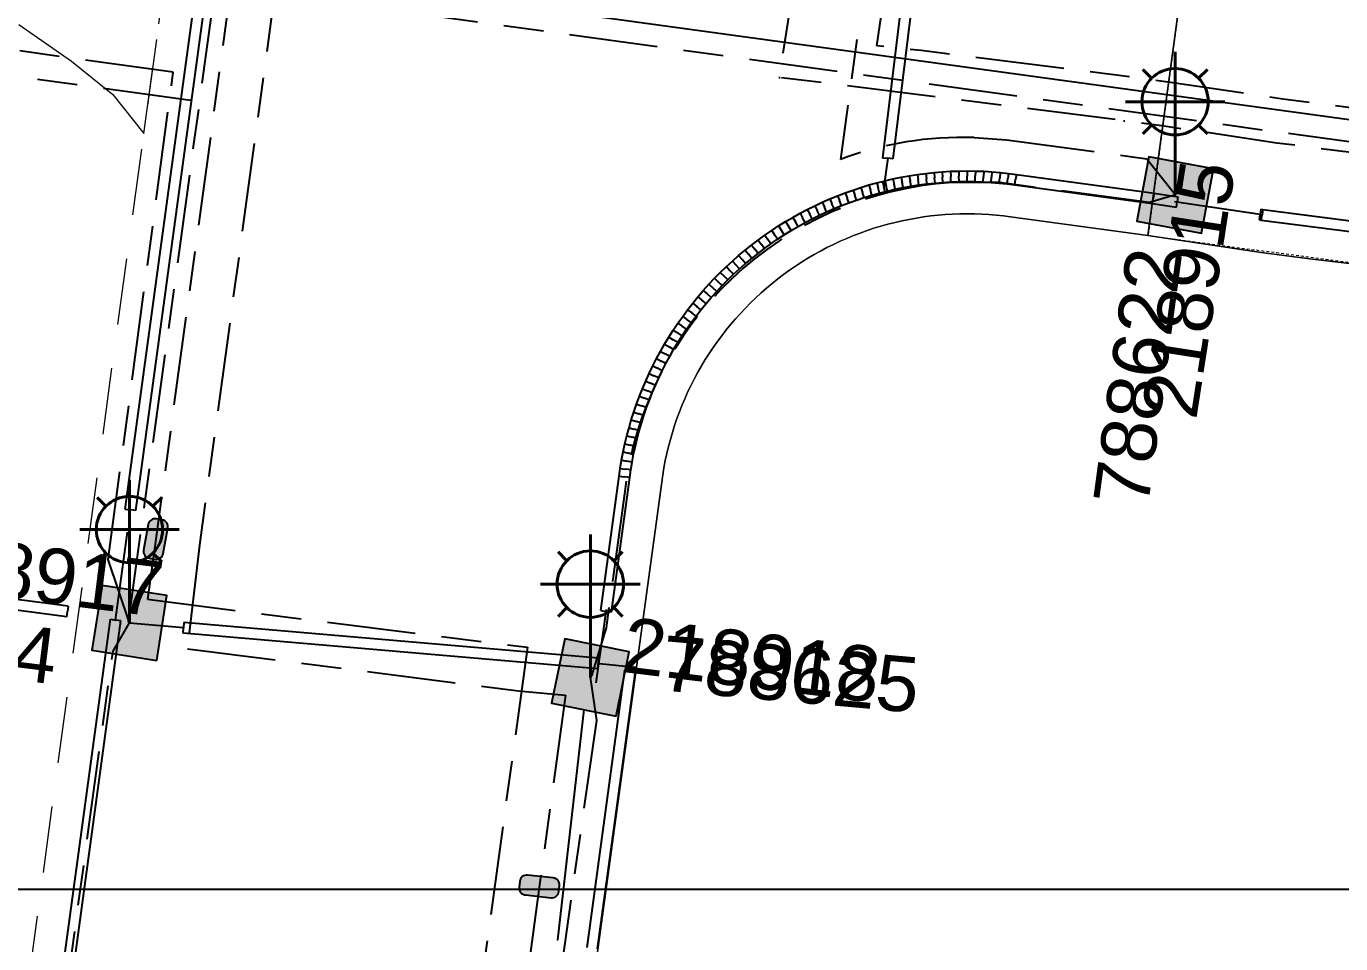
# Model space of a CAD drawing. Header units: metres. Extents: x 302931 to 308644, y 6253878 to 6257414.
# Drawn here: x 307339 to 307398.4, y 6255593 to 6255634.5 of the extents above; entities that cross this region are included whole.
import ezdxf
from ezdxf.enums import TextEntityAlignment as Align

# ---------------------------------------------------------------- set-up
doc = ezdxf.new("R2010")
doc.units = ezdxf.units.M
for name, pattern in [('Cable Exist UG', [8.2, 4, -1.2, 1.8, -1.2]), ('Dash', [5, 3, -2]), ('HIDDEN', [0.375, 0.25, -0.125]), ('HIDDEN2', [0.1875, 0.125, -0.0625])]:
    doc.linetypes.add(name, pattern=pattern)
doc.layers.get('0').update_dxf_attribs({"color": 6})
for name, color, linetype in [('_User EARTHING', 7, 'Continuous'), ('Duct_SP_EXT', 7, 'Continuous'), ('Equip_HV_EXT', 7, 'Continuous'), ('Equip_HV_MOD', 3, 'Continuous'), ('Equip_SP_SL_EXT', 7, 'Continuous'), ('Mains_HV_EXT', 7, 'Continuous'), ('Mains_HV_MOD', 3, 'Continuous'), ('Mains_SL_EXT', 7, 'Continuous'), ('Mains_TR_EXT', 7, 'Continuous'), ('SupportsUG_SP_LV_SL_EXT', 7, 'Continuous'), ('Trench_SP_EXT', 7, 'Continuous'), ('Trench_SP_NEW', 2, 'Continuous')]:
    doc.layers.add(name, color=color, linetype=linetype)
for name, color, linetype, lineweight in [('Cadastre Developer_SP_EXT', 9, 'Continuous', 5), ('Cadastre Land Parcels_SP_EXT', 9, 'Continuous', 5), ('Cadastre Other Property_SP_EXT', 9, 'HIDDEN', 5), ('Cadastre Road Names_SP_HV_LV_SL_EXT', 9, 'Continuous', 5), ('Cadastre Roads_SP_EXT', 9, 'Continuous', 5)]:
    doc.layers.add(name, color=color, linetype=linetype, lineweight=lineweight)
doc.styles.add('COLUMN_LABEL', font='arial.ttf')
doc.styles.add('iecARIAL', font='arial.ttf', dxfattribs={"height": 2})
doc.styles.add('POLE_LABEL', font='arial.ttf')
doc.styles.get("Standard").update_dxf_attribs({"font": 'arial.ttf'})
doc.linetypes.add('Cable P UG', pattern='A,6,-0.5,["P",Standard,S=1.7,R=0,X=0.5,Y=-1],-2.9', length=9.4)
doc.linetypes.add('IE Trench HV', pattern='A,7,-0.2,["/",Standard,S=3,R=0,X=0.6,Y=-1.4],-2.5', length=9.7)
picture_1 = doc.add_image_def('image2.jpg', size_in_pixel=(1377, 1183))

# ---------------------------------------------------------------- blocks, each defined once
blk = doc.blocks.new('COLUMN_EXT')
blk.add_hatch(color=256).paths.add_polyline_path([(-1.485, 1.485), (-1.485, -1.485), (1.485, -1.485), (1.485, 1.485)])
blk.add_lwpolyline([(-1.485, -1.485), (1.485, -1.485), (1.485, 1.485), (-1.485, 1.485)], close=True)
for tag, height, style, flags, p in [('ASSET_NUM', 2.5, 'COLUMN_LABEL', 8, (2, 2)), ('STRUCTURE_PLANT_NUMBER', 0.2, 'POLE_LABEL', 9, (1.813, 0.031)), ('STREET_CODE', 0.2, 'COLUMN_LABEL', 9, (1.813, -0.2))]:
    blk.add_attdef(tag, text='', height=height, dxfattribs=dict(style=style, flags=flags)).set_placement(p, align=Align.MIDDLE_LEFT)
at = {"flags": 9}
for tag, p in [('OWNED_BY', (1.813, -0.6)), ('COLUMN_TYPE', (1.813, -0.4)), ('STATE', (1.813, -0.8)), ('USAGE', (1.813, -1)), ('LEGEND', (1.813, -1.2)), ('STREETNAME', (1.813, -1.6)), ('SUBURB', (1.813, -1.8)), ('LOCATION', (1.813, -1.4)), ('NOTES', (1.813, -2))]:
    blk.add_attdef(tag, text='', height=0.2, dxfattribs=at).set_placement(p, align=Align.MIDDLE_LEFT)
at = {"flags": 1}
blk.add_attdef('Z', (1.813, -2.351), '', height=0.2, dxfattribs=at)
blk = doc.blocks.new('SL_LANTERN_EXT')
at = {"lineweight": 40}
for p, q in [((0, 1.968), (0, 6.468)), ((-1.459, 5.676), (-1.061, 5.278)), ((1.458, 5.676), (1.06, 5.278)), ((-2.25, 4.218), (2.25, 4.218)), ((-1.459, 2.759), (-1.061, 3.157)), ((1.458, 2.759), (1.06, 3.157)), ((0, 0), (0, 2.721))]:
    blk.add_line(p, q, dxfattribs=at)
blk.add_circle((0, 4.218), 1.5, dxfattribs=at)
at = {"style": 'iecARIAL', "flags": 8}
blk.add_attdef('ASSET_NUM', (1.5, 1.5), '', height=2.5, dxfattribs=at)
for tag, p, height, flags in [('CONSTRUCTED_VOLTAGE', (0.981, -0.653), 0.2, 9), ('CONTROL_TYPE', (0.981, -0.853), 0.2, 9), ('LANTERN_PURPOSE', (0.981, -1.053), 0.2, 9), ('LANTERN_TYPE', (0.981, -1.253), 0.2, 9), ('LNUMBER', (2.181, -3.253), 2.5, 8), ('OPERATING_VOLTAGE', (0.981, -1.653), 0.2, 9), ('ORIENTATION', (0.981, -1.853), 0.2, 9), ('NO_PHASES', (0.981, -1.453), 0.2, 9), ('OWNED_BY', (0.981, -2.053), 0.2, 9), ('STATE', (0.981, -2.253), 0.2, 9), ('USAGE', (0.981, -2.453), 0.2, 9), ('CEXIST', (0.981, -2.653), 0.2, 9), ('CNEW', (0.981, -2.853), 0.2, 9), ('CNUMBER', (0.981, -3.053), 0.2, 9), ('CREMOVE', (0.981, -3.253), 0.2, 9), ('CREPLACE', (0.981, -3.453), 0.2, 9), ('LKINGHEIGHT', (0.981, -3.653), 0.2, 9), ('LBRACKET', (0.981, -3.853), 0.2, 9), ('LBRACKETVOCAB', (0.981, -4.053), 0.2, 9), ('LCATEGORY', (0.981, -4.253), 0.2, 9), ('LCHARGE1', (0.981, -4.453), 0.2, 9), ('LCHARGE1PERCENT', (0.981, -4.653), 0.2, 9), ('LCHARGE2', (0.981, -4.853), 0.2, 9), ('LCHARGE2PERCENT', (0.981, -5.053), 0.2, 9), ('LCHARGE3', (0.981, -5.253), 0.2, 9), ('LCHARGE3PERCENT', (0.981, -5.453), 0.2, 9), ('LEXIST', (0.981, -5.653), 0.2, 9), ('LLAMP', (0.981, -5.853), 0.2, 9), ('LLAMPVOCAB', (0.981, -6.053), 0.2, 9), ('LMAST', (0.981, -6.253), 0.2, 9), ('LMASTVOCAB', (0.981, -6.453), 0.2, 9), ('LNEW', (0.981, -6.653), 0.2, 9), ('LANTNUMBER', (0.981, -6.853), 0.2, 9), ('LOUTREACH', (0.981, -7.253), 0.2, 9), ('LOUTREACHVOCAB', (0.981, -7.453), 0.2, 9), ('LRATECODE', (0.981, -7.653), 0.2, 9), ('LREMOVE', (0.981, -7.853), 0.2, 9), ('LREPLACE', (0.981, -8.053), 0.2, 9), ('LTYPE', (0.981, -8.253), 0.2, 9), ('LTYPEVOCAB', (0.981, -8.453), 0.2, 9), ('LEGEND', (0.981, -8.653), 0.2, 9), ('LOCATION', (0.981, -8.853), 0.2, 9), ('NOTES', (0.981, -9.053), 0.2, 9), ('STREETNAME', (0.981, -9.253), 0.2, 9), ('SUBURB', (0.981, -9.453), 0.2, 1)]:
    blk.add_attdef(tag, p, '', height=height, dxfattribs=dict(flags=flags))
blk = doc.blocks.new('HV_STJ_EXT')
h = blk.add_hatch(color=256)
edge = h.paths.add_edge_path()
edge.add_ellipse((-0.586, 0.131), major_axis=(0.226, 0.226), ratio=1, start_angle=44.99996, end_angle=135)
edge.add_line((-0.906, 0.131), (-0.906, -0.131))
edge.add_ellipse((-0.586, -0.131), major_axis=(0.226, 0.226), ratio=1, start_angle=134.99996, end_angle=225)
edge.add_line((-0.586, -0.451), (0.586, -0.451))
edge.add_ellipse((0.586, -0.131), major_axis=(-0.226, 0.226), ratio=1, start_angle=134.99996, end_angle=225)
edge.add_line((0.906, -0.131), (0.906, 0.131))
edge.add_ellipse((0.586, 0.131), major_axis=(-0.226, 0.226), ratio=1, start_angle=224.99996, end_angle=315)
edge.add_line((0.586, 0.451), (-0.586, 0.451))
blk.add_lwpolyline([(-0.906, 0.131), (-0.906, -0.131, 0.414214), (-0.586, -0.451), (0.586, -0.451, 0.414214), (0.906, -0.131), (0.906, 0.131, 0.414214), (0.586, 0.451), (-0.586, 0.451, 0.414214)], format="xyb", close=True)
for tag, flags, p in [('ORIENTATION', 9, (1.5, 0)), ('USAGE', 9, (1.5, -0.2)), ('LEGEND', 9, (1.5, -0.4)), ('NOTES', 9, (1.5, -0.6)), ('Z', 1, (1.5, -0.8))]:
    blk.add_attdef(tag, text='', height=0.2, dxfattribs=dict(flags=flags)).set_placement(p, align=Align.MIDDLE_LEFT)

msp = doc.modelspace()

# ---------------------------------------------------------------- linework, layer by layer
at = {"layer": '_User EARTHING', "linetype": 'Cable P UG'}
msp.add_lwpolyline([(307344.901, 6255692.08), (307338.898, 6255653.852), (307338.316, 6255643.079), (307338.316, 6255643.079, 0.362494), (307343.979, 6255637.781), (307343.979, 6255637.781), (307344.088, 6255637.79), (307871.273, 6255565.379), (307871.273, 6255565.379, 0.351347), (307876.48, 6255568.645), (307876.48, 6255568.645), (307878.355, 6255580.935)], format="xyb", dxfattribs=at)
at = {"layer": 'Cadastre Developer_SP_EXT', "linetype": 'Dash'}
msp.add_lwpolyline([(307277.244, 6255322.901), (307288.903, 6255321.35), (307288.903, 6255321.35), (307292.493, 6255321.514), (307296.591, 6255322.893), (307300.067, 6255325.458), (307302.573, 6255329.556), (307304.404, 6255335.835), (307328.266, 6255512.028), (307349.606, 6255668.857), (307374.374, 6255850.855), (307384.862, 6255924.59), (307388.371, 6255943.06), (307392.203, 6255959.795), (307394.047, 6255968.459), (307395.227, 6255971.51), (307370.652, 6255974.498), (307366.582, 6255956.94), (307362.397, 6255936.535), (307354.137, 6255897.484), (307337.781, 6255776.588), (307300.064, 6255499.289), (307277.244, 6255322.901)], close=True, dxfattribs=at)
msp.add_lwpolyline([(307338.615, 6255634.581), (307340.999, 6255632.923), (307342.863, 6255631.42), (307344.272, 6255629.657), (307347.744, 6255655.181), (307347.744, 6255655.181), (307346.516, 6255653.624), (307344.651, 6255652.691), (307344.055, 6255652.458), (307342.163, 6255651.681), (307339.961, 6255651.085), (307337.049, 6255651.009)], dxfattribs=at)
at = {"layer": 'Cadastre Land Parcels_SP_EXT', "linetype": 'Continuous'}
for points in [[(307399.386, 6255644.718), (307398.192, 6255644.892), (307396.998, 6255645.059), (307392.445, 6255645.721), (307389.654, 6255625.037), (307394.772, 6255624.274), (307395.929, 6255624.119), (307397.087, 6255623.972), (307398.245, 6255623.831), (307399.405, 6255623.696)], [(307399.405, 6255623.696), (307398.245, 6255623.831), (307397.087, 6255623.972), (307395.929, 6255624.119), (307394.772, 6255624.274), (307389.654, 6255625.037), (307383.447, 6255625.885), (307383.12, 6255625.928), (307382.793, 6255625.962), (307382.465, 6255625.989), (307382.137, 6255626.008), (307381.808, 6255626.019), (307381.479, 6255626.024), (307381.15, 6255626.019), (307380.82, 6255626.007), (307380.493, 6255625.987), (307380.165, 6255625.96), (307379.838, 6255625.926), (307379.511, 6255625.883), (307379.186, 6255625.832), (307378.862, 6255625.774), (307378.539, 6255625.708), (307378.22, 6255625.635), (307377.9, 6255625.554), (307377.583, 6255625.466), (307377.269, 6255625.37), (307376.956, 6255625.266), (307376.647, 6255625.155), (307376.339, 6255625.038), (307376.035, 6255624.913), (307375.734, 6255624.781), (307375.436, 6255624.641), (307375.141, 6255624.494), (307374.85, 6255624.341), (307374.563, 6255624.181), (307374.279, 6255624.014), (307373.999, 6255623.841), (307373.725, 6255623.661), (307373.453, 6255623.475), (307373.187, 6255623.282), (307372.926, 6255623.083), (307372.668, 6255622.878), (307372.415, 6255622.667), (307372.169, 6255622.449), (307371.926, 6255622.226), (307371.69, 6255621.998), (307371.459, 6255621.763), (307371.234, 6255621.524), (307371.013, 6255621.28), (307370.8, 6255621.03), (307370.592, 6255620.775), (307370.389, 6255620.515), (307370.194, 6255620.251), (307370.004, 6255619.983), (307369.821, 6255619.709), (307369.644, 6255619.431), (307369.475, 6255619.15), (307369.312, 6255618.865), (307369.155, 6255618.575), (307369.005, 6255618.283), (307368.863, 6255617.986), (307368.728, 6255617.686), (307368.599, 6255617.383), (307368.478, 6255617.077), (307368.363, 6255616.77), (307368.257, 6255616.458), (307368.158, 6255616.144), (307368.066, 6255615.828), (307367.982, 6255615.51), (307367.906, 6255615.191), (307367.835, 6255614.869), (307367.773, 6255614.546), (307367.72, 6255614.222), (307367.674, 6255613.897), (307349.279, 6255479.527)]]:
    msp.add_lwpolyline(points, dxfattribs=at)
at = {"layer": 'Cadastre Other Property_SP_EXT', "linetype": 'HIDDEN2'}
msp.add_lwpolyline([(307568.189, 6255621.403), (307429.235, 6255640.19), (307429.235, 6255640.19), (307412.449, 6255642.676), (307392.445, 6255645.721), (307389.654, 6255625.038), (307402.091, 6255623.393), (307412.681, 6255622.265), (307457.835, 6255616.181), (307588.388, 6255598.405)], dxfattribs=at)
at = {"layer": 'Cadastre Roads_SP_EXT', "linetype": 'Continuous'}
msp.add_lwpolyline([(307349.279, 6255479.527), (307367.674, 6255613.897), (307367.72, 6255614.222), (307367.773, 6255614.546), (307367.835, 6255614.869), (307367.906, 6255615.191), (307367.982, 6255615.51), (307368.066, 6255615.828), (307368.158, 6255616.144), (307368.257, 6255616.458), (307368.363, 6255616.77), (307368.478, 6255617.077), (307368.599, 6255617.383), (307368.728, 6255617.686), (307368.863, 6255617.986), (307369.005, 6255618.283), (307369.155, 6255618.575), (307369.312, 6255618.865), (307369.475, 6255619.15), (307369.644, 6255619.431), (307369.821, 6255619.709), (307370.004, 6255619.983), (307370.194, 6255620.251), (307370.389, 6255620.515), (307370.592, 6255620.775), (307370.8, 6255621.03), (307371.013, 6255621.28), (307371.234, 6255621.524), (307371.459, 6255621.763), (307371.69, 6255621.998), (307371.926, 6255622.226), (307372.169, 6255622.449), (307372.415, 6255622.667), (307372.667, 6255622.878), (307372.926, 6255623.083), (307373.187, 6255623.282), (307373.453, 6255623.475), (307373.725, 6255623.661), (307373.999, 6255623.841), (307374.279, 6255624.014), (307374.563, 6255624.181), (307374.85, 6255624.341), (307375.141, 6255624.494), (307375.436, 6255624.641), (307375.734, 6255624.781), (307376.035, 6255624.913), (307376.339, 6255625.038), (307376.646, 6255625.155), (307376.956, 6255625.266), (307377.269, 6255625.37), (307377.583, 6255625.466), (307377.9, 6255625.554), (307378.22, 6255625.635), (307378.54, 6255625.708), (307378.862, 6255625.774), (307379.186, 6255625.832), (307379.511, 6255625.883), (307379.837, 6255625.926), (307380.165, 6255625.96), (307380.493, 6255625.987), (307380.82, 6255626.007), (307381.15, 6255626.019), (307381.479, 6255626.024), (307381.808, 6255626.019), (307382.137, 6255626.008), (307382.465, 6255625.989), (307382.793, 6255625.962), (307383.12, 6255625.928), (307383.447, 6255625.885), (307389.654, 6255625.037), (307392.445, 6255645.721)], dxfattribs=at)
at = {"layer": 'Duct_SP_EXT'}
for p, q in [((307380.339, 6255650.72), (307377.65, 6255628.562)), ((307380.816, 6255650.662), (307378.127, 6255628.504)), ((307343.43, 6255612.679), (307347.007, 6255638.931)), ((307343.905, 6255612.614), (307347.483, 6255638.867)), ((307377.65, 6255628.562), (307377.889, 6255628.533)), ((307378.127, 6255628.504), (307377.889, 6255628.533)), ((307379.985, 6255627.892), (307380.354, 6255627.922)), ((307380.354, 6255627.922), (307380.725, 6255627.945)), ((307380.354, 6255627.922), (307380.371, 6255627.683)), ((307380.725, 6255627.945), (307381.102, 6255627.959)), ((307380.725, 6255627.945), (307380.737, 6255627.706)), ((307381.102, 6255627.959), (307381.478, 6255627.964)), ((307381.102, 6255627.959), (307381.108, 6255627.719)), ((307381.478, 6255627.964), (307381.853, 6255627.959)), ((307381.478, 6255627.964), (307381.478, 6255627.724)), ((307381.853, 6255627.959), (307381.848, 6255627.719)), ((307381.853, 6255627.959), (307382.227, 6255627.946)), ((307382.227, 6255627.946), (307382.216, 6255627.707)), ((307382.227, 6255627.946), (307382.602, 6255627.924)), ((307382.602, 6255627.924), (307382.585, 6255627.685)), ((307382.602, 6255627.924), (307382.973, 6255627.893)), ((307376.68, 6255627.218), (307377.041, 6255627.328)), ((307377.041, 6255627.328), (307377.402, 6255627.429)), ((307377.041, 6255627.328), (307377.108, 6255627.098)), ((307377.402, 6255627.429), (307377.65, 6255627.492)), ((307377.402, 6255627.429), (307377.464, 6255627.197)), ((307377.65, 6255627.492), (307377.765, 6255627.521)), ((307377.65, 6255627.492), (307377.709, 6255627.259)), ((307377.65, 6255627.492), (307377.709, 6255627.259)), ((307377.765, 6255627.521), (307378.128, 6255627.604)), ((307377.765, 6255627.521), (307377.821, 6255627.287)), ((307378.128, 6255627.604), (307378.495, 6255627.679)), ((307378.128, 6255627.604), (307378.179, 6255627.369)), ((307378.23, 6255627.135), (307378.179, 6255627.369)), ((307378.495, 6255627.679), (307378.866, 6255627.746)), ((307378.495, 6255627.679), (307378.54, 6255627.443)), ((307378.586, 6255627.208), (307378.54, 6255627.443)), ((307378.866, 6255627.746), (307379.235, 6255627.803)), ((307378.866, 6255627.746), (307378.906, 6255627.509)), ((307378.945, 6255627.272), (307378.906, 6255627.509)), ((307378.945, 6255627.272), (307379.303, 6255627.328)), ((307379.235, 6255627.803), (307379.608, 6255627.852)), ((307379.235, 6255627.803), (307379.269, 6255627.565)), ((307379.303, 6255627.328), (307379.269, 6255627.565)), ((307379.303, 6255627.328), (307379.665, 6255627.376)), ((307379.608, 6255627.852), (307379.985, 6255627.892)), ((307379.608, 6255627.852), (307379.636, 6255627.614)), ((307379.665, 6255627.376), (307379.636, 6255627.614)), ((307379.665, 6255627.376), (307380.029, 6255627.414)), ((307379.985, 6255627.892), (307380.007, 6255627.653)), ((307380.029, 6255627.414), (307380.007, 6255627.653)), ((307380.029, 6255627.414), (307380.388, 6255627.443)), ((307380.388, 6255627.443), (307380.371, 6255627.683)), ((307380.388, 6255627.443), (307380.749, 6255627.466)), ((307380.749, 6255627.466), (307380.737, 6255627.706)), ((307380.749, 6255627.466), (307381.114, 6255627.479)), ((307381.114, 6255627.479), (307381.108, 6255627.719)), ((307381.114, 6255627.479), (307381.478, 6255627.484)), ((307381.478, 6255627.484), (307381.478, 6255627.724)), ((307381.478, 6255627.484), (307381.842, 6255627.479)), ((307381.842, 6255627.479), (307381.848, 6255627.719)), ((307381.842, 6255627.479), (307382.204, 6255627.467)), ((307382.204, 6255627.467), (307382.216, 6255627.707)), ((307382.204, 6255627.467), (307382.568, 6255627.445)), ((307382.568, 6255627.445), (307382.585, 6255627.685)), ((307382.568, 6255627.445), (307382.929, 6255627.415)), ((307382.929, 6255627.415), (307382.951, 6255627.654)), ((307382.929, 6255627.415), (307383.292, 6255627.378)), ((307382.973, 6255627.893), (307382.951, 6255627.654)), ((307382.973, 6255627.893), (307383.348, 6255627.854)), ((307383.292, 6255627.378), (307383.32, 6255627.616)), ((307383.292, 6255627.378), (307383.641, 6255627.331)), ((307383.348, 6255627.854), (307383.32, 6255627.616)), ((307383.348, 6255627.854), (307383.705, 6255627.807)), ((307383.641, 6255627.331), (307383.673, 6255627.569)), ((307383.641, 6255627.331), (307389.86, 6255626.483)), ((307383.705, 6255627.807), (307383.673, 6255627.569)), ((307383.705, 6255627.807), (307389.928, 6255626.958)), ((307375.277, 6255626.699), (307375.625, 6255626.842)), ((307375.625, 6255626.842), (307375.973, 6255626.975)), ((307375.625, 6255626.842), (307375.714, 6255626.619)), ((307375.973, 6255626.975), (307376.324, 6255627.1)), ((307375.973, 6255626.975), (307376.057, 6255626.75)), ((307376.14, 6255626.525), (307376.057, 6255626.75)), ((307376.324, 6255627.1), (307376.68, 6255627.218)), ((307376.324, 6255627.1), (307376.402, 6255626.873)), ((307376.481, 6255626.646), (307376.402, 6255626.873)), ((307376.481, 6255626.646), (307376.826, 6255626.761)), ((307376.68, 6255627.218), (307376.753, 6255626.99)), ((307376.826, 6255626.761), (307376.753, 6255626.99)), ((307376.826, 6255626.761), (307377.175, 6255626.867)), ((307377.175, 6255626.867), (307377.108, 6255627.098)), ((307377.175, 6255626.867), (307377.525, 6255626.965)), ((307377.525, 6255626.965), (307377.464, 6255627.197)), ((307377.525, 6255626.965), (307377.768, 6255627.026)), ((307377.768, 6255627.026), (307377.709, 6255627.259)), ((307377.768, 6255627.026), (307377.709, 6255627.259)), ((307377.768, 6255627.026), (307377.878, 6255627.054)), ((307377.878, 6255627.054), (307377.821, 6255627.287)), ((307377.878, 6255627.054), (307378.23, 6255627.135)), ((307378.23, 6255627.135), (307378.586, 6255627.208)), ((307378.586, 6255627.208), (307378.945, 6255627.272)), ((307389.86, 6255626.483), (307389.894, 6255626.72)), ((307389.928, 6255626.958), (307389.894, 6255626.72)), ((307389.928, 6255626.958), (307391.007, 6255626.797)), ((307391.007, 6255626.797), (307390.972, 6255626.56)), ((307373.926, 6255626.047), (307374.256, 6255626.221)), ((307374.256, 6255626.221), (307374.592, 6255626.388)), ((307374.256, 6255626.221), (307374.365, 6255626.007)), ((307374.592, 6255626.388), (307374.932, 6255626.547)), ((307374.592, 6255626.388), (307374.696, 6255626.172)), ((307374.801, 6255625.956), (307374.696, 6255626.172)), ((307374.932, 6255626.547), (307375.277, 6255626.699)), ((307374.932, 6255626.547), (307375.031, 6255626.329)), ((307375.13, 6255626.11), (307375.031, 6255626.329)), ((307375.13, 6255626.11), (307375.464, 6255626.257)), ((307375.277, 6255626.699), (307375.371, 6255626.478)), ((307375.464, 6255626.257), (307375.371, 6255626.478)), ((307375.464, 6255626.257), (307375.802, 6255626.395)), ((307375.802, 6255626.395), (307375.714, 6255626.619)), ((307375.802, 6255626.395), (307376.14, 6255626.525)), ((307376.14, 6255626.525), (307376.481, 6255626.646)), ((307389.86, 6255626.483), (307390.936, 6255626.322)), ((307390.936, 6255626.322), (307390.972, 6255626.56)), ((307394.761, 6255626.227), (307394.729, 6255625.989)), ((307394.761, 6255626.227), (307394.839, 6255626.216)), ((307394.839, 6255626.216), (307394.808, 6255625.978)), ((307394.839, 6255626.216), (307402.058, 6255625.293)), ((307372.956, 6255625.476), (307373.275, 6255625.675)), ((307373.275, 6255625.675), (307373.599, 6255625.865)), ((307373.275, 6255625.675), (307373.399, 6255625.469)), ((307373.599, 6255625.865), (307373.926, 6255626.047)), ((307373.599, 6255625.865), (307373.718, 6255625.657)), ((307373.838, 6255625.448), (307373.718, 6255625.657)), ((307373.838, 6255625.448), (307374.155, 6255625.625)), ((307373.926, 6255626.047), (307374.041, 6255625.836)), ((307374.155, 6255625.625), (307374.041, 6255625.836)), ((307374.155, 6255625.625), (307374.475, 6255625.794)), ((307374.475, 6255625.794), (307374.365, 6255626.007)), ((307374.475, 6255625.794), (307374.801, 6255625.956)), ((307374.801, 6255625.956), (307375.13, 6255626.11)), ((307394.697, 6255625.751), (307394.729, 6255625.989)), ((307394.697, 6255625.751), (307394.777, 6255625.74)), ((307394.777, 6255625.74), (307394.808, 6255625.978)), ((307394.777, 6255625.74), (307402.005, 6255624.816)), ((307372.031, 6255624.84), (307372.336, 6255625.06)), ((307372.336, 6255625.06), (307372.645, 6255625.273)), ((307372.336, 6255625.06), (307372.474, 6255624.864)), ((307372.645, 6255625.273), (307372.956, 6255625.476)), ((307372.645, 6255625.273), (307372.779, 6255625.073)), ((307372.912, 6255624.874), (307372.779, 6255625.073)), ((307372.912, 6255624.874), (307373.214, 6255625.072)), ((307372.956, 6255625.476), (307373.085, 6255625.274)), ((307373.214, 6255625.072), (307373.085, 6255625.274)), ((307373.214, 6255625.072), (307373.524, 6255625.264)), ((307373.524, 6255625.264), (307373.399, 6255625.469)), ((307373.524, 6255625.264), (307373.838, 6255625.448)), ((307371.15, 6255624.138), (307371.442, 6255624.381)), ((307371.442, 6255624.381), (307371.735, 6255624.614)), ((307371.442, 6255624.381), (307371.593, 6255624.195)), ((307371.735, 6255624.614), (307372.031, 6255624.84)), ((307371.735, 6255624.614), (307371.882, 6255624.425)), ((307372.029, 6255624.235), (307371.882, 6255624.425)), ((307372.029, 6255624.235), (307372.317, 6255624.455)), ((307372.031, 6255624.84), (307372.174, 6255624.647)), ((307372.317, 6255624.455), (307372.174, 6255624.647)), ((307372.317, 6255624.455), (307372.612, 6255624.668)), ((307372.612, 6255624.668), (307372.474, 6255624.864)), ((307372.612, 6255624.668), (307372.912, 6255624.874)), ((307370.596, 6255623.638), (307370.871, 6255623.891)), ((307370.871, 6255623.891), (307371.15, 6255624.138)), ((307370.871, 6255623.891), (307371.031, 6255623.712)), ((307371.15, 6255624.138), (307371.307, 6255623.956)), ((307371.192, 6255623.534), (307371.463, 6255623.774)), ((307371.463, 6255623.774), (307371.307, 6255623.956)), ((307371.463, 6255623.774), (307371.745, 6255624.009)), ((307371.745, 6255624.009), (307371.593, 6255624.195)), ((307371.745, 6255624.009), (307372.029, 6255624.235)), ((307370.061, 6255623.109), (307370.324, 6255623.376)), ((307370.324, 6255623.376), (307370.596, 6255623.638)), ((307370.324, 6255623.376), (307370.493, 6255623.205)), ((307370.662, 6255623.035), (307370.493, 6255623.205)), ((307370.596, 6255623.638), (307370.76, 6255623.464)), ((307370.662, 6255623.035), (307370.925, 6255623.289)), ((307370.925, 6255623.289), (307370.76, 6255623.464)), ((307370.925, 6255623.289), (307371.192, 6255623.534)), ((307371.192, 6255623.534), (307371.031, 6255623.712)), ((307369.311, 6255622.273), (307369.556, 6255622.56)), ((307369.556, 6255622.56), (307369.808, 6255622.839)), ((307369.556, 6255622.56), (307369.736, 6255622.402)), ((307369.808, 6255622.839), (307370.061, 6255623.109)), ((307369.808, 6255622.839), (307369.984, 6255622.677)), ((307370.161, 6255622.514), (307369.984, 6255622.677)), ((307370.061, 6255623.109), (307370.234, 6255622.942)), ((307370.161, 6255622.514), (307370.407, 6255622.776)), ((307370.407, 6255622.776), (307370.234, 6255622.942)), ((307370.407, 6255622.776), (307370.662, 6255623.035)), ((307368.844, 6255621.688), (307369.075, 6255621.985)), ((307369.075, 6255621.985), (307369.311, 6255622.273)), ((307369.075, 6255621.985), (307369.263, 6255621.835)), ((307369.311, 6255622.273), (307369.495, 6255622.12)), ((307369.45, 6255621.686), (307369.679, 6255621.966)), ((307369.679, 6255621.966), (307369.495, 6255622.12)), ((307369.679, 6255621.966), (307369.916, 6255622.244)), ((307369.916, 6255622.244), (307369.736, 6255622.402)), ((307369.916, 6255622.244), (307370.161, 6255622.514)), ((307368.406, 6255621.082), (307368.622, 6255621.387)), ((307368.622, 6255621.387), (307368.844, 6255621.688)), ((307368.622, 6255621.387), (307368.816, 6255621.247)), ((307368.844, 6255621.688), (307369.035, 6255621.543)), ((307369.011, 6255621.106), (307369.226, 6255621.398)), ((307369.226, 6255621.398), (307369.035, 6255621.543)), ((307369.226, 6255621.398), (307369.45, 6255621.686)), ((307369.45, 6255621.686), (307369.263, 6255621.835)), ((307367.995, 6255620.453), (307368.197, 6255620.77)), ((307368.197, 6255620.77), (307368.406, 6255621.082)), ((307368.197, 6255620.77), (307368.398, 6255620.639)), ((307368.406, 6255621.082), (307368.604, 6255620.946)), ((307368.599, 6255620.508), (307368.801, 6255620.81)), ((307368.801, 6255620.81), (307368.604, 6255620.946)), ((307368.801, 6255620.81), (307369.011, 6255621.106)), ((307369.011, 6255621.106), (307368.816, 6255621.247)), ((307367.801, 6255620.131), (307367.995, 6255620.453)), ((307367.995, 6255620.453), (307368.199, 6255620.327)), ((307368.403, 6255620.2), (307368.199, 6255620.327)), ((307368.215, 6255619.889), (307368.403, 6255620.2)), ((307368.599, 6255620.508), (307368.398, 6255620.639)), ((307368.403, 6255620.2), (307368.599, 6255620.508)), ((307367.439, 6255619.48), (307367.616, 6255619.807)), ((307367.616, 6255619.807), (307367.801, 6255620.131)), ((307367.616, 6255619.807), (307367.826, 6255619.69)), ((307367.801, 6255620.131), (307368.008, 6255620.01)), ((307368.036, 6255619.574), (307367.826, 6255619.69)), ((307368.215, 6255619.889), (307368.008, 6255620.01)), ((307368.036, 6255619.574), (307368.215, 6255619.889)), ((307367.104, 6255618.805), (307367.268, 6255619.146)), ((307367.268, 6255619.146), (307367.439, 6255619.48)), ((307367.268, 6255619.146), (307367.483, 6255619.039)), ((307367.439, 6255619.48), (307367.652, 6255619.368)), ((307367.698, 6255618.933), (307367.483, 6255619.039)), ((307367.864, 6255619.256), (307367.652, 6255619.368)), ((307367.698, 6255618.933), (307367.864, 6255619.256)), ((307367.864, 6255619.256), (307368.036, 6255619.574)), ((307366.804, 6255618.118), (307366.95, 6255618.463)), ((307366.95, 6255618.463), (307367.104, 6255618.805)), ((307366.95, 6255618.463), (307367.17, 6255618.366)), ((307367.104, 6255618.805), (307367.321, 6255618.704)), ((307367.539, 6255618.602), (307367.321, 6255618.704)), ((307367.39, 6255618.27), (307367.539, 6255618.602)), ((307367.539, 6255618.602), (307367.698, 6255618.933)), ((307366.668, 6255617.774), (307366.804, 6255618.118)), ((307366.804, 6255618.118), (307367.026, 6255618.027)), ((307367.248, 6255617.936), (307367.026, 6255618.027)), ((307367.116, 6255617.601), (307367.248, 6255617.936)), ((307367.39, 6255618.27), (307367.17, 6255618.366)), ((307367.248, 6255617.936), (307367.39, 6255618.27)), ((307366.414, 6255617.064), (307366.537, 6255617.424)), ((307366.537, 6255617.424), (307366.668, 6255617.774)), ((307366.537, 6255617.424), (307366.763, 6255617.343)), ((307366.668, 6255617.774), (307366.892, 6255617.688)), ((307366.989, 6255617.262), (307366.763, 6255617.343)), ((307366.87, 6255616.914), (307366.989, 6255617.262)), ((307367.116, 6255617.601), (307366.892, 6255617.688)), ((307366.989, 6255617.262), (307367.116, 6255617.601)), ((307366.197, 6255616.346), (307366.301, 6255616.706)), ((307366.301, 6255616.706), (307366.414, 6255617.064)), ((307366.301, 6255616.706), (307366.53, 6255616.636)), ((307366.414, 6255617.064), (307366.642, 6255616.989)), ((307366.76, 6255616.567), (307366.53, 6255616.636)), ((307366.87, 6255616.914), (307366.642, 6255616.989)), ((307366.76, 6255616.567), (307366.87, 6255616.914)), ((307366.101, 6255615.984), (307366.197, 6255616.346)), ((307366.197, 6255616.346), (307366.428, 6255616.282)), ((307366.659, 6255616.218), (307366.428, 6255616.282)), ((307366.566, 6255615.867), (307366.659, 6255616.218)), ((307366.659, 6255616.218), (307366.76, 6255616.567)), ((307365.934, 6255615.259), (307366.015, 6255615.626)), ((307366.015, 6255615.626), (307366.101, 6255615.984)), ((307366.015, 6255615.626), (307366.249, 6255615.572)), ((307366.101, 6255615.984), (307366.334, 6255615.926)), ((307366.483, 6255615.518), (307366.249, 6255615.572)), ((307366.566, 6255615.867), (307366.334, 6255615.926)), ((307366.405, 6255615.163), (307366.483, 6255615.518)), ((307366.483, 6255615.518), (307366.566, 6255615.867)), ((307365.803, 6255614.516), (307365.863, 6255614.884)), ((307365.863, 6255614.884), (307365.934, 6255615.259)), ((307365.863, 6255614.884), (307366.099, 6255614.843)), ((307365.934, 6255615.259), (307366.169, 6255615.211)), ((307366.336, 6255614.801), (307366.099, 6255614.843)), ((307366.405, 6255615.163), (307366.169, 6255615.211)), ((307366.336, 6255614.801), (307366.405, 6255615.163)), ((307365.752, 6255614.165), (307365.803, 6255614.516)), ((307365.803, 6255614.516), (307366.04, 6255614.48)), ((307366.277, 6255614.443), (307366.04, 6255614.48)), ((307366.228, 6255614.099), (307366.277, 6255614.443)), ((307366.277, 6255614.443), (307366.336, 6255614.801)), ((307364.927, 6255608.086), (307365.752, 6255614.165)), ((307365.402, 6255608.021), (307366.228, 6255614.099)), ((307365.752, 6255614.165), (307365.99, 6255614.132)), ((307366.228, 6255614.099), (307365.99, 6255614.132)), ((307343.43, 6255612.679), (307343.667, 6255612.646)), ((307343.905, 6255612.614), (307343.667, 6255612.646)), ((307340.853, 6255608.28), (307327.284, 6255610.089)), ((307340.79, 6255607.804), (307327.221, 6255609.614)), ((307340.79, 6255607.804), (307340.822, 6255608.042)), ((307340.853, 6255608.28), (307340.822, 6255608.042)), ((307364.927, 6255608.086), (307365.164, 6255608.053)), ((307365.402, 6255608.021), (307365.164, 6255608.053)), ((307333.144, 6255537.054), (307342.757, 6255607.693)), ((307333.619, 6255536.989), (307343.232, 6255607.628)), ((307342.757, 6255607.693), (307342.994, 6255607.661)), ((307343.232, 6255607.628), (307342.994, 6255607.661)), ((307346.038, 6255607.07), (307346.059, 6255607.309)), ((307346.079, 6255607.548), (307346.059, 6255607.309)), ((307364.823, 6255605.931), (307346.079, 6255607.548)), ((307364.781, 6255605.453), (307346.038, 6255607.07)), ((307364.823, 6255605.931), (307364.802, 6255605.692)), ((307364.298, 6255592.859), (307366.014, 6255605.395)), ((307364.774, 6255592.794), (307366.49, 6255605.329)), ((307364.781, 6255605.453), (307364.802, 6255605.692)), ((307366.014, 6255605.395), (307366.252, 6255605.362)), ((307366.49, 6255605.329), (307366.252, 6255605.362))]:
    msp.add_line(p, q, dxfattribs=at)
at = {"layer": 'Mains_HV_EXT', "linetype": 'Cable Exist UG'}
for points in [[(307306.874, 6255670.001), (307307.173, 6255667.928), (307307.173, 6255667.928), (307348.966, 6255662.186), (307353.65, 6255661.49), (307353.65, 6255661.49), (307350.362, 6255637.328), (307346.786, 6255611.05), (307346.239, 6255606.355), (307346.239, 6255606.355), (307361.353, 6255604.445), (307363.326, 6255604.257), (307363.326, 6255604.257), (307362.121, 6255595.456)], [(307362.121, 6255595.456), (307358.846, 6255571.528), (307355.6, 6255547.817), (307338.276, 6255421.425), (307333.43, 6255386.114), (307329.42, 6255356.901)]]:
    msp.add_lwpolyline(points, dxfattribs=at)
at = {"layer": 'Mains_HV_EXT', "linetype": 'Cable Exist UG', "flags": 128}
for points in [[(307421.433, 6255618.776), (307419.886, 6255619.8), (307419.886, 6255619.8), (307420.58, 6255626.245), (307412.822, 6255627.296), (307405.686, 6255628.098), (307398.837, 6255628.796), (307395.472, 6255629.225), (307390.392, 6255629.983), (307388.584, 6255630.23), (307388.584, 6255630.23), (307373.002, 6255632.19), (307373.002, 6255632.19), (307375.216, 6255646.496), (307375.65, 6255651.45), (307376.003, 6255655.436), (307376.112, 6255658.097)], [(307421.433, 6255618.776), (307423.341, 6255619.749), (307424.629, 6255627.594), (307420.848, 6255628.227), (307420.848, 6255628.227), (307413.068, 6255629.28), (307405.899, 6255630.087), (307399.065, 6255630.783), (307395.746, 6255631.206), (307390.675, 6255631.963), (307388.845, 6255632.213), (307379.406, 6255633.4), (307377.398, 6255633.622), (307377.398, 6255633.622), (307379.183, 6255645.979), (307381.058, 6255650.087), (307381.058, 6255650.087), (307383.02, 6255647.457), (307384.995, 6255645.665), (307387.651, 6255644.055), (307390.182, 6255643.126), (307392.095, 6255642.739), (307395.262, 6255642.227), (307412.603, 6255639.488)]]:
    msp.add_lwpolyline(points, dxfattribs=at)
at = {"layer": 'Mains_HV_MOD', "linetype": 'Cable Exist UG'}
for points in [[(307419.26, 6256029.637), (307400.811, 6255982.708), (307398.125, 6255970.734), (307395.236, 6255959.648), (307392.425, 6255947.721), (307389.861, 6255935.243), (307387.969, 6255923.488), (307383.391, 6255894.879), (307378.072, 6255855.785), (307370.429, 6255798.844), (307360.873, 6255729.402), (307353.09, 6255672.204), (307348.38, 6255637.598), (307344.804, 6255611.319)], [(307344.804, 6255611.319), (307344.434, 6255608.599), (307361.604, 6255606.429), (307359.315, 6255589.765)]]:
    msp.add_lwpolyline(points, dxfattribs=at)
at = {"layer": 'Mains_SL_EXT', "linetype": 'Cable Exist UG'}
for points in [[(307343.577, 6255607.558), (307352.288, 6255671.27)], [(307343.617, 6255607.53), (307342.66, 6255610.398), (307342.66, 6255610.398), (307345.597, 6255632.422), (307336.578, 6255633.678)], [(307333.692, 6255537.081), (307333.931, 6255540.877), (307333.931, 6255540.877), (307342.877, 6255606.259), (307343.617, 6255607.53)], [(307364.448, 6255605.08), (307364.723, 6255603.12), (307356.779, 6255547.111), (307355.262, 6255536.433), (307354.757, 6255534.285)]]:
    msp.add_lwpolyline(points, dxfattribs=at)
for points in [[(307381.071, 6255652.36), (307378.137, 6255649.966), (307378.137, 6255649.966, 0.008323), (307378.328, 6255647.182), (307378.328, 6255647.182), (307375.749, 6255628.485), (307375.749, 6255628.485, -0.098393), (307381.792, 6255629.468), (307381.792, 6255629.468), (307383.255, 6255629.373), (307389.602, 6255628.514), (307390.895, 6255626.875)], [(307390.895, 6255626.875), (307389.726, 6255626.538), (307389.726, 6255626.538), (307382.937, 6255627.433), (307380.799, 6255627.438), (307380.799, 6255627.438, 0.362617), (307365.989, 6255613.372), (307365.989, 6255613.372), (307365.159, 6255607.307), (307364.495, 6255605.141)]]:
    msp.add_lwpolyline(points, format="xyb", dxfattribs=at)
at = {"layer": 'Mains_TR_EXT', "linetype": 'Cable Exist UG'}
msp.add_lwpolyline([(307879.613, 6255582.387), (307877.455, 6255568.407), (307877.455, 6255568.407, -0.356399), (307871.147, 6255564.387), (307871.147, 6255564.387), (307344.06, 6255636.785), (307344.06, 6255636.785, -0.376432), (307337.316, 6255643.114), (307337.316, 6255643.114), (307337.902, 6255653.956), (307337.902, 6255653.956), (307343.909, 6255692.209)], format="xyb", dxfattribs=at)
at = {"layer": 'Trench_SP_EXT', "linetype": 'Cable Exist UG'}
for points in [[(307346.399, 6255631.14), (307337.042, 6255632.434)], [(307377.889, 6255628.533), (307377.709, 6255627.259)], [(307394.729, 6255625.989), (307390.846, 6255626.572)], [(307342.994, 6255607.661), (307343.668, 6255612.646)], [(307364.716, 6255604.824), (307365.175, 6255608.132)], [(307343.617, 6255607.53), (307346.059, 6255607.327)], [(307366.483, 6255605.513), (307364.855, 6255605.678)]]:
    msp.add_lwpolyline(points, dxfattribs=at)
at = {"layer": 'Trench_SP_NEW', "linetype": 'IE Trench HV', "flags": 128}
msp.add_lwpolyline([(307364.153, 6255603.609), (307362.971, 6255593.196), (307362.971, 6255593.196)], dxfattribs=at)

# ---------------------------------------------------------------- block references
at = {"layer": 'Equip_HV_EXT', "rotation": 173.762680479704}
msp.add_blockref('HV_STJ_EXT', (307362.143, 6255595.616), dxfattribs=at)
at = {"layer": 'Equip_HV_MOD', "rotation": 259.7534592482963}
msp.add_blockref('HV_STJ_EXT', (307344.804, 6255611.319), dxfattribs=at)
at = {"layer": 'Equip_SP_SL_EXT'}
ref = msp.add_blockref('SL_LANTERN_EXT', (307390.881, 6255626.874), dxfattribs=at)
ref.add_attrib('ASSET_NUM', '218915', dxfattribs={"layer": '0', "height": 2.5, "rotation": 81.17572, "style": 'iecARIAL'}).set_placement((307392.381, 6255628.374), align=Align.MIDDLE_RIGHT)
ref = msp.add_blockref('SL_LANTERN_EXT', (307343.617, 6255607.53), dxfattribs=at)
ref.add_attrib('ASSET_NUM', '218917', dxfattribs={"layer": '0', "height": 2.5, "rotation": 352.82433, "style": 'iecARIAL'}).set_placement((307345.117, 6255609.03), align=Align.MIDDLE_RIGHT)
ref = msp.add_blockref('SL_LANTERN_EXT', (307364.449, 6255605.064), dxfattribs=at)
ref.add_attrib('ASSET_NUM', '218918', dxfattribs={"layer": '0', "height": 2.5, "rotation": 353.04985, "style": 'iecARIAL'}).set_placement((307365.949, 6255606.564), align=Align.MIDDLE_LEFT)
at = {"layer": 'SupportsUG_SP_LV_SL_EXT'}
ref = msp.add_blockref('COLUMN_EXT', (307390.88, 6255626.874), dxfattribs=dict(at, rotation=169.456731373438))
ref.add_attrib('ASSET_NUM', '788622', dxfattribs={"layer": '0', "height": 2.5, "rotation": 82.30847, "style": 'COLUMN_LABEL'}).set_placement((307389.966, 6255624.429), align=Align.MIDDLE_RIGHT)
ref = msp.add_blockref('COLUMN_EXT', (307343.617, 6255607.53), dxfattribs=dict(at, rotation=81.13845503998468))
ref.add_attrib('ASSET_NUM', '788624', dxfattribs={"layer": '0', "height": 2.5, "rotation": 352.83399, "style": 'COLUMN_LABEL'}).set_placement((307340.33, 6255605.99, 0), align=Align.MIDDLE_RIGHT)
ref = msp.add_blockref('COLUMN_EXT', (307364.449, 6255605.064), dxfattribs=dict(at, rotation=78.52878288231905))
ref.add_attrib('ASSET_NUM', '788625', dxfattribs={"layer": '0', "height": 2.5, "rotation": 354.96267, "style": 'COLUMN_LABEL'}).set_placement((307367.695, 6255605.731), align=Align.MIDDLE_LEFT)

# ---------------------------------------------------------------- texts
at = {"layer": 'Cadastre Road Names_SP_HV_LV_SL_EXT'}
msp.add_text('BELLEVUE                                                                                                                                                 CIRCUIT', height=3, rotation=351.89149, dxfattribs=at).set_placement((307322.088, 6255641.069))

# ---------------------------------------------------------------- pictures from other files: only their frames are drawn
image = msp.add_image(picture_1, insert=(307310.937, 6255595.48), size_in_units=(102.787, 88.306), dxfattribs=dict(fade=50))
image.dxf.flags = 7

doc.saveas('drawing.dxf')
